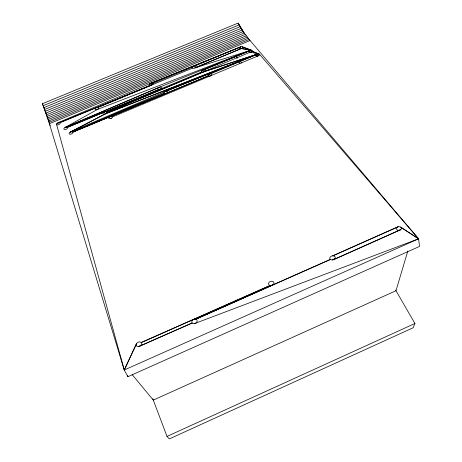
<?xml version="1.0" encoding="UTF-8"?>
<svg xmlns="http://www.w3.org/2000/svg" width="462" height="462" viewBox="0 0 462 462"><rect width="100%" height="100%" fill="white"/><g stroke="black" fill="none" stroke-linecap="round" stroke-linejoin="round"><path stroke-width="0.69" d="M407.819 251.005L395.986 290.731L153.303 400.098L132.23 374.688M395.57 290.009L414.916 323.504L413.195 327.737L169.352 438.9L167.019 436.417L152.818 398.827M136.278 344.202L136.55 343.601A2.859 2.114 -30.6 0 1 140.777 342.209A2.859 2.114 -30.6 0 1 140.2 345.876L138.848 346.477A2.859 2.114 -30.6 0 1 136.278 344.202L124.255 370.01L127.934 376.692L419.56 246.413L418.578 238.802L249.168 39.466L244.294 33.021L238.103 23.1L42.44 103.702L48.972 122.418L124.255 370.01L418.578 238.802L259.505 54.25L252.212 51.328A1.784 0.918 -15.9 0 0 252.021 50.427L242.435 46.853A1.756 0.895 -16.3 0 0 240.881 46.801L150.658 83.281L58.016 122.719M136.55 343.601L124.255 370.01L56.497 124.163A1.964 1.011 -24.3 0 1 57.779 122.828A1.964 1.011 -24.3 0 1 59.737 122.551L152.454 84.558A1.917 0.993 -20.3 0 0 152.98 83.68L152.916 83.426A1.917 0.993 -20.3 0 0 151.132 83.125M335.158 258.356L334.355 259.303A2.784 2.033 -10.6 0 1 329.972 258.859A2.784 2.033 -10.6 0 1 332.507 255.861A2.784 2.033 -10.6 0 1 335.158 258.356L332.34 259.967M259.28 54.077L257.675 54.014L256.502 54.603A1.802 0.941 -15.5 0 0 256.341 55.706A1.802 0.941 -15.5 0 0 258.079 55.85L258.922 55.498A1.802 0.941 -15.5 0 0 259.621 54.476M256.832 54.366L257.675 54.014L204.192 71.65L106.693 112.491L252.212 51.328L258.963 53.956M208.206 74.815L258.131 53.927L250.814 52.171A1.784 0.918 -15.9 0 1 249.105 52.039A1.784 0.918 -15.9 0 1 249.278 50.953L250.439 50.37L252.021 50.427M397.597 226.975L332.75 255.844L398.221 226.773A2.587 1.808 -5.6 0 1 400.704 227.137L418.578 238.802L194.618 323.573A2.812 2.125 -25 0 1 191.892 321.2A2.812 2.125 -25 0 1 196.107 319.329A2.812 2.125 -25 0 1 195.952 322.978L194.618 323.573M400.658 229.695L334.355 259.303L400.658 229.695A2.587 1.808 -5.6 0 0 401.103 227.489L400.698 227.137M272.291 285.181L330.451 259.419L195.703 319.196L272.903 284.829A2.772 2.073 -16.5 0 0 273.094 281.583A2.772 2.073 -16.5 0 0 268.965 282.507A2.772 2.073 -16.5 0 0 270.201 285.435L272.291 285.181L195.703 319.196M64.917 127.587L65.379 127.356A1.987 1.04 -24.1 0 1 67.51 128.078A1.987 1.04 -24.1 0 1 64.518 129.568A1.987 1.04 -24.1 0 1 64.917 127.587L97.8 109.234A1.946 1.011 -22.6 0 0 98.799 108.044A1.946 1.011 -22.6 0 0 97.956 107.334A1.946 1.011 -22.6 0 0 95.212 108.703A1.946 1.011 -22.6 0 0 96.87 109.621L250 50.52L201.484 70.917M71.125 131.803L70.166 132.201L104.753 114.097L257.23 54.164L164.94 91.678A1.964 1.045 -19.7 0 0 165.009 93.549L72.678 131.97A2.01 1.063 -24.1 0 0 71.125 131.803L70.166 132.201A2.01 1.063 -24.1 0 0 69.213 133.916A2.01 1.063 -24.1 0 0 71.483 133.922A2.01 1.063 -24.1 0 0 72.829 132.207L208.333 75.86L72.678 131.97L165.471 93.543L109.656 116.667A1.992 1.063 -22.3 0 0 108.697 118.18A1.992 1.063 -22.3 0 0 110.47 118.555L111.423 118.162A1.992 1.063 -22.3 0 0 112.422 116.926L258.524 55.7M70.166 132.201L105.7 113.704A1.969 1.04 -22.5 0 0 106.087 111.804A1.969 1.04 -22.5 0 0 103.113 113.046A1.969 1.04 -22.5 0 0 104.759 114.091L257.23 54.164L165.39 91.453L70.634 131.97L164.108 93.122M193.139 66.516A1.912 0.993 -18.2 0 0 192.469 67.978A1.912 0.993 -18.2 0 0 194.704 67.995L242.048 48.227A1.756 0.895 -16.4 0 0 242.648 47.02L242.435 46.853M164.94 91.678L165.875 91.285A1.964 1.045 -19.7 0 1 167.781 91.742A1.964 1.045 -19.7 0 1 166.447 93.289L111.538 116.181A1.992 1.063 -22.3 0 1 112.422 116.926M97.349 109.459L97.8 109.234M56.659 124.665A1.964 1.011 -24.3 0 0 59.096 124.428A1.964 1.011 -24.3 0 0 59.991 122.713L150.237 85.308L149.855 85.239A1.917 0.993 -20.3 0 1 150.219 83.507L240.448 46.945L240.055 47.141A1.756 0.895 -16.3 0 0 239.455 48.348A1.756 0.895 -16.3 0 0 241.216 48.568L251.322 50.266M149.855 85.239L152.98 83.68M56.497 124.163L59.737 122.551M167.019 436.417L414.916 323.504M138.848 346.477L192.204 322.99L139.547 346.246M398.221 226.773L397.06 227.287A2.587 1.808 -5.6 0 0 396.61 229.487A2.587 1.808 -5.6 0 0 399.491 230.215L400.121 230.007M152.916 83.426L240.881 46.801M210.037 75.959L210.967 75.572A1.964 1.04 -17.7 0 0 211.024 73.793A1.964 1.04 -17.7 0 0 208.085 75.017A1.964 1.04 -17.7 0 0 210.031 75.959L210.522 75.791M258.079 55.85L258.922 55.498M110.47 118.555L111.423 118.162M48.972 122.418L249.168 39.466M250.098 40.535L49.365 123.741L50.242 125.531M150.219 83.501L151.132 83.125M150.681 85.291L152.454 84.558M151.634 85.043L97.956 107.334L192.585 68.07M242.048 48.227L195.137 67.775A1.912 0.993 -18.2 0 0 195.952 66.54A1.912 0.993 -18.2 0 0 194.519 66.054M159.615 87.191L158.691 87.578A1.946 1.022 -19.9 0 0 158.472 89.38A1.946 1.022 -19.9 0 0 161.4 88.161A1.946 1.022 -19.9 0 0 159.615 87.197L65.379 127.356L159.136 87.353L250 50.52M203.534 69.889L250.439 50.37L194.704 67.995M249.278 50.953L250.889 50.283L241.649 48.423M158.737 89.42L67.394 127.356L104.429 112.018M105.833 111.764L201.594 71.945M250.814 52.171L251.651 51.825M43.902 107.611L240.194 26.646M44.589 109.488L241.233 28.332M45.247 111.313L242.261 29.961M45.877 113.08L243.283 31.52M46.477 114.795L244.294 33.021M47.043 116.447L245.299 34.454M47.574 118.041L246.286 35.817M48.077 119.566L247.262 37.104M48.539 121.027L248.227 38.323M43.185 105.683L239.149 24.902M257.675 54.014L203.274 72.032A1.94 1.016 -17.9 0 1 201.368 71.119A1.94 1.016 -17.9 0 1 204.273 69.906A1.94 1.016 -17.9 0 1 204.192 71.65M242.642 47.02L251.709 50.312M401.103 227.489L418.578 238.802M236.428 56.243L237.763 57.941M239.992 60.77L241.776 63.04M238.103 23.1L243.497 32.484M256.063 54.354L257.501 56.849M235.701 55.873L237.104 58.391M238.86 61.544L239.911 63.433M42.44 103.702L49.261 121.714M127.524 375.352L127.934 376.692M270.201 285.435L141.199 342.579L270.201 285.435"/></g></svg>
